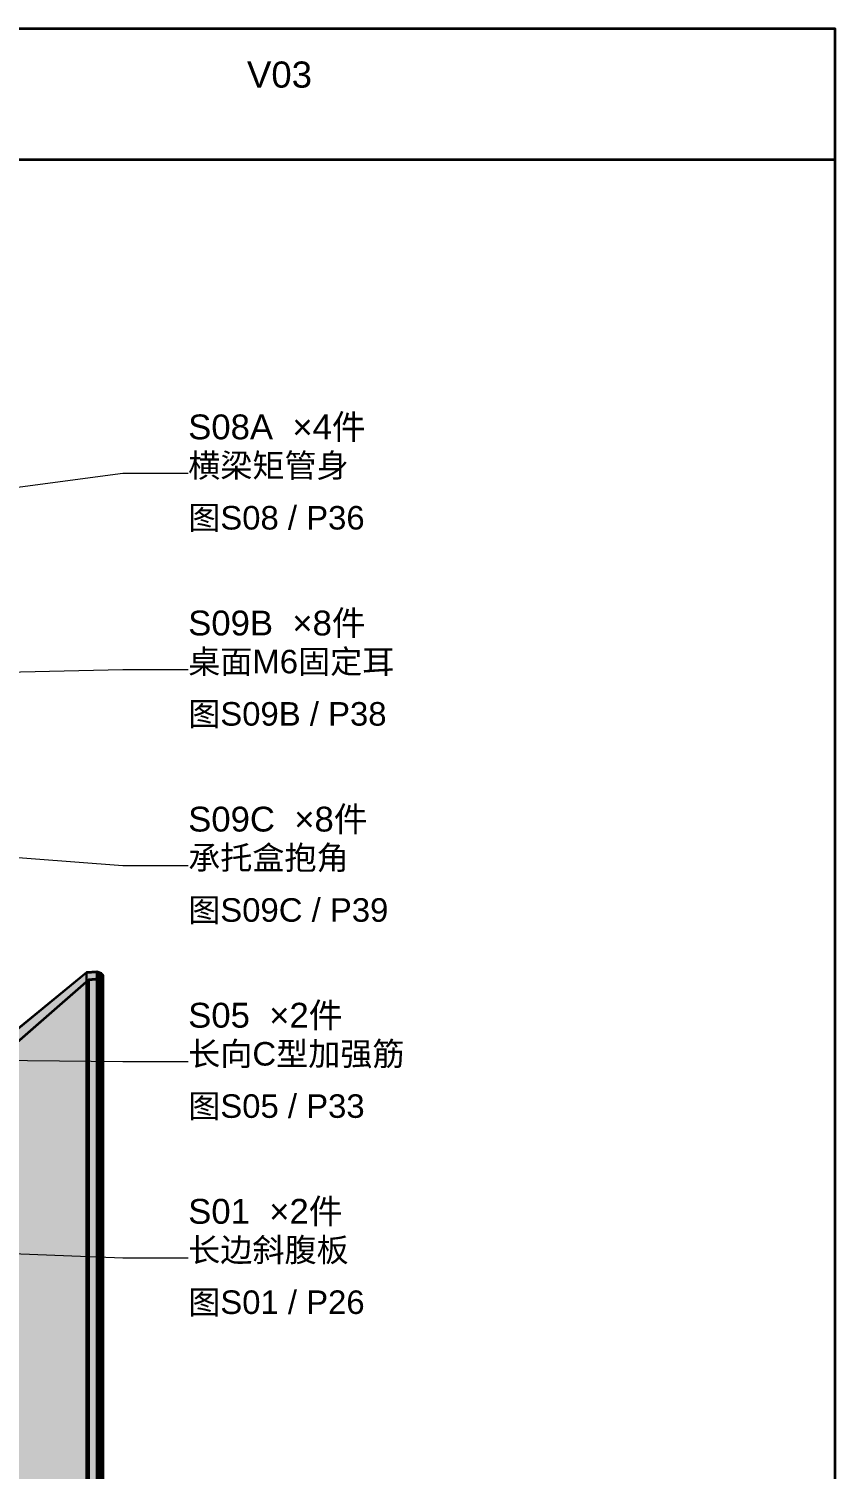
# Model space of a CAD drawing. Header units: millimetres. Extents: x 50 to 612415, y 2 to 4150.
# Drawn here: x 508656 to 509890, y 1947 to 4150 of the extents above; entities that cross this region are included whole.
import ezdxf

# ---------------------------------------------------------------- set-up
doc = ezdxf.new("R2010")
doc.units = ezdxf.units.MM
for name, color, linetype, lineweight in [('DIM', 7, 'Continuous', 13), ('FRAME', 7, 'Continuous', 35), ('HATCH', 8, 'Continuous', 9), ('NOTE', 7, 'Continuous', 18), ('OUTLINE', 7, 'Continuous', 25)]:
    doc.layers.add(name, color=color, linetype=linetype, lineweight=lineweight)
doc.styles.add('CN', font='Arial Unicode.ttf')

msp = doc.modelspace()

# ---------------------------------------------------------------- hatches: boundary and pattern name
at = {"layer": 'HATCH', "true_color": 0x5c7681}
for points in [[(508593.936, 1684.205), (508744.325, 1691.81), (508744.325, 2706.915), (508593.936, 2583.626)], [(508744.609, 1690.817), (508594.137, 1683.208), (508594.137, 2582.566), (508744.609, 2705.922)], [(508601.054, 1666.87), (508747.576, 1680.429), (508747.576, 2695.534), (508601.054, 2567.934)], [(508747.86, 1679.436), (508601.419, 1665.885), (508601.419, 2567.011), (508747.86, 2694.541)], [(508744.325, 1691.81), (508760.097, 1692.607), (508760.097, 2707.712), (508744.325, 2706.915)], [(508760.299, 1691.61), (508744.609, 1690.817), (508744.609, 2705.922), (508760.299, 2706.715)], [(508747.576, 1680.429), (508763.083, 1681.864), (508763.083, 2696.969), (508747.576, 2695.534)], [(508763.448, 1680.879), (508747.86, 1679.436), (508747.86, 2694.541), (508763.448, 2695.984)], [(508760.097, 1692.607), (508760.494, 1692.609), (508760.494, 2707.714), (508760.097, 2707.712)], [(508760.323, 1691.61), (508760.299, 1691.61), (508760.299, 2706.715), (508760.323, 2706.715)], [(508760.348, 1691.608), (508760.323, 1691.61), (508760.323, 2706.715), (508760.348, 2706.713)], [(508760.494, 1692.609), (508760.885, 1692.574), (508760.885, 2707.679), (508760.494, 2707.714)]]:
    msp.add_hatch(color=155, dxfattribs=at).paths.add_polyline_path(points)
at = {"layer": 'HATCH', "true_color": 0x5f7984}
for points in [[(508594.137, 2582.566), (508744.325, 2706.915), (508593.936, 2583.626)], [(508594.137, 2582.566), (508744.609, 2705.922), (508744.325, 2706.915)], [(508601.419, 2567.011), (508747.576, 2695.534), (508601.054, 2567.934)], [(508601.419, 2567.011), (508747.86, 2694.541), (508747.576, 2695.534)]]:
    msp.add_hatch(color=155, dxfattribs=at).paths.add_polyline_path(points)
at = {"layer": 'HATCH', "true_color": 0x617c87}
for points in [[(508761.595, 2707.504), (508760.097, 2707.712), (508744.325, 2706.915)], [(508761.595, 2707.504), (508744.325, 2706.915), (508744.609, 2705.922)], [(508761.595, 2707.504), (508744.609, 2705.922), (508760.299, 2706.715)], [(508763.083, 2696.969), (508747.576, 2695.534), (508747.86, 2694.541)], [(508763.107, 2696.973), (508763.083, 2696.969), (508747.86, 2694.541)], [(508763.107, 2696.973), (508747.86, 2694.541), (508764.77, 2696.393)], [(508747.86, 2694.541), (508764.503, 2696.246), (508764.77, 2696.393)], [(508747.86, 2694.541), (508764.186, 2696.126), (508764.503, 2696.246)], [(508747.86, 2694.541), (508763.83, 2696.038), (508764.186, 2696.126)], [(508747.86, 2694.541), (508763.448, 2695.984), (508763.83, 2696.038)], [(508761.595, 2707.504), (508760.494, 2707.714), (508760.097, 2707.712)], [(508761.595, 2707.504), (508760.299, 2706.715), (508760.323, 2706.715)], [(508761.595, 2707.504), (508760.323, 2706.715), (508760.348, 2706.713)], [(508761.595, 2707.504), (508760.348, 2706.713), (508760.371, 2706.708)], [(508761.595, 2707.504), (508760.371, 2706.708), (508760.392, 2706.702)], [(508761.595, 2707.504), (508760.392, 2706.702), (508764.536, 2705.148)], [(508761.595, 2707.504), (508760.885, 2707.679), (508760.494, 2707.714)], [(508761.595, 2707.504), (508761.257, 2707.608), (508760.885, 2707.679)], [(508768.524, 2704.397), (508765.739, 2705.95), (508761.595, 2707.504)], [(508761.595, 2707.504), (508764.536, 2705.148), (508765.792, 2704.573)], [(508761.595, 2707.504), (508765.792, 2704.573), (508766.799, 2703.886)], [(508768.524, 2704.397), (508761.595, 2707.504), (508766.799, 2703.886)], [(508763.129, 2696.978), (508763.107, 2696.973), (508764.77, 2696.393)], [(508767.877, 2698.465), (508763.149, 2696.986), (508763.129, 2696.978)], [(508763.129, 2696.978), (508764.77, 2696.393), (508767.877, 2698.465)], [(508767.877, 2698.465), (508763.166, 2696.995), (508763.149, 2696.986)], [(508767.877, 2698.465), (508766.274, 2699.067), (508763.166, 2696.995)], [(508768.524, 2704.397), (508767.284, 2705.242), (508765.739, 2705.95)], [(508767.877, 2698.465), (508767.157, 2699.795), (508766.274, 2699.067)], [(508768.524, 2704.397), (508766.799, 2703.886), (508767.519, 2703.114)], [(508767.877, 2698.465), (508767.739, 2700.595), (508767.157, 2699.795)], [(508768.524, 2704.397), (508767.519, 2703.114), (508767.924, 2702.287)], [(508767.877, 2698.465), (508767.998, 2701.437), (508767.739, 2700.595)], [(508767.877, 2698.465), (508769.41, 2703.447), (508768.524, 2704.397)], [(508767.877, 2698.465), (508768.524, 2704.397), (508767.998, 2701.437)], [(508767.877, 2698.465), (508769.908, 2702.429), (508769.41, 2703.447)], [(508767.877, 2698.465), (508770, 2701.382), (508769.908, 2702.429)], [(508767.877, 2698.465), (508769.681, 2700.346), (508770, 2701.382)], [(508767.877, 2698.465), (508768.965, 2699.361), (508769.681, 2700.346)], [(508768.524, 2704.397), (508767.924, 2702.287), (508767.998, 2701.437)]]:
    msp.add_hatch(color=145, dxfattribs=at).paths.add_polyline_path(points)
at = {"layer": 'HATCH', "true_color": 0x576f79}
for points in [[(508744.609, 1690.817), (508744.325, 1691.81), (508744.325, 2706.915), (508744.609, 2705.922)], [(508744.325, 1691.81), (508744.609, 1690.817), (508744.609, 2705.922), (508744.325, 2706.915)], [(508747.86, 1679.436), (508747.576, 1680.429), (508747.576, 2695.534), (508747.86, 2694.541)], [(508747.576, 1680.429), (508747.86, 1679.436), (508747.86, 2694.541), (508747.576, 2695.534)], [(508767.739, 1685.49), (508767.998, 1686.332), (508767.998, 2701.437), (508767.739, 2700.595)], [(508770, 1686.277), (508769.681, 1685.241), (508769.681, 2700.346), (508770, 2701.382)]]:
    msp.add_hatch(color=147, dxfattribs=at).paths.add_polyline_path(points)
at = {"layer": 'HATCH', "true_color": 0x566e78}
for points in [[(508747.86, 2694.541), (508763.448, 2695.984), (508763.448, 2695.984)], [(508761.595, 2707.504), (508760.299, 2706.715), (508760.299, 2706.715)], [(508760.299, 1691.61), (508760.299, 1691.61), (508760.299, 2706.715), (508760.299, 2706.715)], [(508761.595, 2707.504), (508761.595, 2707.504), (508761.257, 2707.608)], [(508761.595, 1692.399), (508761.595, 1692.399), (508761.595, 2707.504), (508761.595, 2707.504)], [(508766.274, 2699.067), (508763.166, 2696.995), (508763.166, 2696.995)], [(508763.166, 1681.89), (508763.166, 1681.89), (508763.166, 2696.995), (508763.166, 2696.995)], [(508763.448, 1680.879), (508763.448, 1680.879), (508763.448, 2695.984), (508763.448, 2695.984)], [(508767.877, 2698.465), (508767.877, 2698.465), (508768.965, 2699.361)], [(508767.877, 1683.36), (508767.877, 1683.36), (508767.877, 2698.465), (508767.877, 2698.465)]]:
    msp.add_hatch(color=147, dxfattribs=at).paths.add_polyline_path(points)
at = {"layer": 'HATCH', "true_color": 0x5c7580}
for points in [[(508760.371, 1691.603), (508760.348, 1691.608), (508760.348, 2706.713), (508760.371, 2706.708)], [(508760.885, 1692.574), (508761.257, 1692.503), (508761.257, 2707.608), (508760.885, 2707.679)], [(508763.107, 1681.868), (508763.129, 1681.873), (508763.129, 2696.978), (508763.107, 2696.973)], [(508764.186, 1681.021), (508763.83, 1680.933), (508763.83, 2696.038), (508764.186, 2696.126)]]:
    msp.add_hatch(color=147, dxfattribs=at).paths.add_polyline_path(points)
at = {"layer": 'HATCH', "true_color": 0x5b757f}
for points in [[(508760.392, 1691.597), (508760.371, 1691.603), (508760.371, 2706.708), (508760.392, 2706.702)], [(508761.257, 1692.503), (508761.595, 1692.399), (508761.595, 2707.504), (508761.257, 2707.608)]]:
    msp.add_hatch(color=147, dxfattribs=at).paths.add_polyline_path(points)
at = {"layer": 'HATCH', "true_color": 0x5b747f}
for points in [[(508764.536, 1690.043), (508760.392, 1691.597), (508760.392, 2706.702), (508764.536, 2705.148)], [(508761.595, 1692.399), (508765.739, 1690.845), (508765.739, 2705.95), (508761.595, 2707.504)], [(508763.129, 1681.873), (508763.149, 1681.881), (508763.149, 2696.986), (508763.129, 2696.978)], [(508764.503, 1681.141), (508764.186, 1681.021), (508764.186, 2696.126), (508764.503, 2696.246)]]:
    msp.add_hatch(color=147, dxfattribs=at).paths.add_polyline_path(points)
at = {"layer": 'HATCH', "true_color": 0x5c7680}
for points in [[(508763.083, 1681.864), (508763.107, 1681.868), (508763.107, 2696.973), (508763.083, 2696.969)], [(508763.83, 1680.933), (508763.448, 1680.879), (508763.448, 2695.984), (508763.83, 2696.038)]]:
    msp.add_hatch(color=147, dxfattribs=at).paths.add_polyline_path(points)
at = {"layer": 'HATCH', "true_color": 0x5a737e}
for points in [[(508763.149, 1681.881), (508763.166, 1681.89), (508763.166, 2696.995), (508763.149, 2696.986)], [(508764.77, 1681.289), (508764.503, 1681.141), (508764.503, 2696.246), (508764.77, 2696.393)]]:
    msp.add_hatch(color=147, dxfattribs=at).paths.add_polyline_path(points)
at = {"layer": 'HATCH', "true_color": 0x5a737d}
for points in [[(508763.166, 1681.89), (508766.274, 1683.962), (508766.274, 2699.067), (508763.166, 2696.995)], [(508767.877, 1683.36), (508764.77, 1681.289), (508764.77, 2696.393), (508767.877, 2698.465)], [(508766.799, 1688.781), (508765.792, 1689.468), (508765.792, 2704.573), (508766.799, 2703.886)], [(508767.284, 1690.137), (508768.524, 1689.292), (508768.524, 2704.397), (508767.284, 2705.242)]]:
    msp.add_hatch(color=147, dxfattribs=at).paths.add_polyline_path(points)
at = {"layer": 'HATCH', "true_color": 0x5b747e}
for points in [[(508765.792, 1689.468), (508764.536, 1690.043), (508764.536, 2705.148), (508765.792, 2704.573)], [(508765.739, 1690.845), (508767.284, 1690.137), (508767.284, 2705.242), (508765.739, 2705.95)]]:
    msp.add_hatch(color=147, dxfattribs=at).paths.add_polyline_path(points)
at = {"layer": 'HATCH', "true_color": 0x59727d}
for points in [[(508766.274, 1683.962), (508767.157, 1684.69), (508767.157, 2699.795), (508766.274, 2699.067)], [(508768.965, 1684.256), (508767.877, 1683.36), (508767.877, 2698.465), (508768.965, 2699.361)]]:
    msp.add_hatch(color=147, dxfattribs=at).paths.add_polyline_path(points)
at = {"layer": 'HATCH', "true_color": 0x59717c}
for points in [[(508767.519, 1688.009), (508766.799, 1688.781), (508766.799, 2703.886), (508767.519, 2703.114)], [(508768.524, 1689.292), (508769.41, 1688.342), (508769.41, 2703.447), (508768.524, 2704.397)]]:
    msp.add_hatch(color=147, dxfattribs=at).paths.add_polyline_path(points)
at = {"layer": 'HATCH', "true_color": 0x58717b}
for points in [[(508767.157, 1684.69), (508767.739, 1685.49), (508767.739, 2700.595), (508767.157, 2699.795)], [(508769.681, 1685.241), (508768.965, 1684.256), (508768.965, 2699.361), (508769.681, 2700.346)]]:
    msp.add_hatch(color=147, dxfattribs=at).paths.add_polyline_path(points)
at = {"layer": 'HATCH', "true_color": 0x58707a}
for points in [[(508767.924, 1687.182), (508767.519, 1688.009), (508767.519, 2703.114), (508767.924, 2702.287)], [(508769.41, 1688.342), (508769.908, 1687.324), (508769.908, 2702.429), (508769.41, 2703.447)]]:
    msp.add_hatch(color=147, dxfattribs=at).paths.add_polyline_path(points)
at = {"layer": 'HATCH', "true_color": 0x566e79}
for points in [[(508767.998, 1686.332), (508767.924, 1687.182), (508767.924, 2702.287), (508767.998, 2701.437)], [(508769.908, 1687.324), (508770, 1686.277), (508770, 2701.382), (508769.908, 2702.429)]]:
    msp.add_hatch(color=147, dxfattribs=at).paths.add_polyline_path(points)

# ---------------------------------------------------------------- linework, layer by layer
at = {"layer": 'DIM'}
for points in [[(506303.463, 3137.708), (508800, 3470), (508900, 3470)], [(506224.149, 3111.023), (508800, 3170), (508900, 3170)], [(506233.856, 3065.741), (508800, 2870), (508900, 2870)], [(506711.789, 2592.006), (508800, 2570), (508900, 2570)], [(506419.981, 2363.261), (508800, 2270), (508900, 2270)]]:
    msp.add_lwpolyline(points, dxfattribs=at)
at = {"layer": 'FRAME'}
msp.add_line((504050, 3950), (509890, 3950), dxfattribs=at)
msp.add_lwpolyline([(504050, 50), (509890, 50), (509890, 4150), (504050, 4150)], close=True, dxfattribs=at)
at = {"layer": 'OUTLINE', "color": 139, "true_color": 0x42544a}
for p, q in [((508744.325, 2706.915), (508593.936, 2583.626)), ((508744.325, 2706.915), (508593.936, 2583.626)), ((508594.137, 2582.566), (508744.609, 2705.922)), ((508594.137, 2582.566), (508744.609, 2705.922)), ((508747.576, 2695.534), (508601.054, 2567.934)), ((508747.576, 2695.534), (508601.054, 2567.934)), ((508601.419, 2567.011), (508747.86, 2694.541)), ((508601.419, 2567.011), (508747.86, 2694.541)), ((508760.097, 2707.712), (508744.325, 2706.915)), ((508760.097, 2707.712), (508744.325, 2706.915)), ((508744.325, 1691.81), (508744.325, 2706.915)), ((508744.325, 2706.915), (508744.325, 1691.81)), ((508744.325, 1691.81), (508744.325, 2706.915)), ((508744.325, 2706.915), (508744.609, 2705.922)), ((508744.609, 2705.922), (508744.325, 2706.915)), ((508744.325, 2706.915), (508744.325, 1691.81)), ((508744.609, 2705.922), (508744.325, 2706.915)), ((508744.325, 2706.915), (508744.609, 2705.922)), ((508744.609, 2705.922), (508760.299, 2706.715)), ((508744.609, 2705.922), (508760.299, 2706.715)), ((508744.609, 2705.922), (508744.609, 1690.817)), ((508744.609, 2705.922), (508744.609, 1690.817)), ((508744.609, 1690.817), (508744.609, 2705.922)), ((508744.609, 1690.817), (508744.609, 2705.922)), ((508763.083, 2696.969), (508747.576, 2695.534)), ((508763.083, 2696.969), (508747.576, 2695.534)), ((508747.576, 1680.429), (508747.576, 2695.534)), ((508747.576, 2695.534), (508747.576, 1680.429)), ((508747.576, 1680.429), (508747.576, 2695.534)), ((508747.576, 2695.534), (508747.86, 2694.541)), ((508747.86, 2694.541), (508747.576, 2695.534)), ((508747.576, 2695.534), (508747.576, 1680.429)), ((508747.86, 2694.541), (508747.576, 2695.534)), ((508747.576, 2695.534), (508747.86, 2694.541)), ((508747.86, 2694.541), (508763.448, 2695.984)), ((508747.86, 2694.541), (508763.448, 2695.984)), ((508747.86, 2694.541), (508763.448, 2695.984)), ((508763.448, 2695.984), (508747.86, 2694.541)), ((508747.86, 2694.541), (508747.86, 1679.436)), ((508747.86, 1679.436), (508747.86, 2694.541)), ((508747.86, 2694.541), (508747.86, 1679.436)), ((508747.86, 1679.436), (508747.86, 2694.541)), ((508760.494, 2707.714), (508760.097, 2707.712)), ((508760.494, 2707.714), (508760.097, 2707.712)), ((508760.097, 2707.712), (508760.097, 1692.607)), ((508760.097, 1692.607), (508760.097, 2707.712)), ((508761.595, 2707.504), (508760.299, 2706.715)), ((508761.595, 2707.504), (508760.299, 2706.715)), ((508760.299, 2706.715), (508761.595, 2707.504)), ((508760.299, 2706.715), (508761.595, 2707.504)), ((508760.299, 1691.61), (508760.299, 2706.715)), ((508760.299, 2706.715), (508760.323, 2706.715)), ((508760.299, 1691.61), (508760.299, 2706.715)), ((508760.299, 2706.715), (508760.299, 2706.715)), ((508760.299, 2706.715), (508760.299, 1691.61)), ((508760.299, 2706.715), (508760.299, 1691.61)), ((508760.299, 2706.715), (508760.323, 2706.715)), ((508760.299, 2706.715), (508760.299, 2706.715)), ((508760.323, 2706.715), (508760.323, 1691.61)), ((508760.323, 1691.61), (508760.323, 2706.715)), ((508760.323, 2706.715), (508760.348, 2706.713)), ((508760.323, 2706.715), (508760.348, 2706.713)), ((508760.348, 2706.713), (508760.348, 1691.608)), ((508760.348, 1691.608), (508760.348, 2706.713)), ((508760.348, 2706.713), (508760.371, 2706.708)), ((508760.348, 2706.713), (508760.371, 2706.708)), ((508760.371, 2706.708), (508760.371, 1691.603)), ((508760.371, 1691.603), (508760.371, 2706.708)), ((508760.371, 2706.708), (508760.392, 2706.702)), ((508760.371, 2706.708), (508760.392, 2706.702)), ((508760.392, 2706.702), (508760.392, 1691.597)), ((508760.392, 1691.597), (508760.392, 2706.702)), ((508760.392, 2706.702), (508764.536, 2705.148)), ((508760.392, 2706.702), (508764.536, 2705.148)), ((508760.494, 1692.609), (508760.494, 2707.714)), ((508760.885, 2707.679), (508760.494, 2707.714)), ((508760.494, 2707.714), (508760.494, 1692.609)), ((508760.885, 2707.679), (508760.494, 2707.714)), ((508760.885, 1692.574), (508760.885, 2707.679)), ((508761.257, 2707.608), (508760.885, 2707.679)), ((508760.885, 2707.679), (508760.885, 1692.574)), ((508761.257, 2707.608), (508760.885, 2707.679)), ((508761.257, 1692.503), (508761.257, 2707.608)), ((508761.595, 2707.504), (508761.257, 2707.608)), ((508761.257, 2707.608), (508761.257, 1692.503)), ((508761.595, 2707.504), (508761.257, 2707.608)), ((508761.595, 2707.504), (508761.257, 2707.608)), ((508761.257, 2707.608), (508761.595, 2707.504)), ((508761.595, 1692.399), (508761.595, 2707.504)), ((508761.595, 1692.399), (508761.595, 2707.504)), ((508761.595, 2707.504), (508761.595, 2707.504)), ((508761.595, 2707.504), (508761.595, 1692.399)), ((508765.739, 2705.95), (508761.595, 2707.504)), ((508761.595, 2707.504), (508761.595, 1692.399)), ((508761.595, 2707.504), (508761.595, 2707.504)), ((508765.739, 2705.95), (508761.595, 2707.504)), ((508763.107, 2696.973), (508763.083, 2696.969)), ((508763.107, 2696.973), (508763.083, 2696.969)), ((508763.083, 2696.969), (508763.083, 1681.864)), ((508763.083, 1681.864), (508763.083, 2696.969)), ((508763.129, 2696.978), (508763.107, 2696.973)), ((508763.129, 2696.978), (508763.107, 2696.973)), ((508763.107, 2696.973), (508763.107, 1681.868)), ((508763.107, 1681.868), (508763.107, 2696.973)), ((508763.149, 2696.986), (508763.129, 2696.978)), ((508763.149, 2696.986), (508763.129, 2696.978)), ((508763.129, 2696.978), (508763.129, 1681.873)), ((508763.129, 1681.873), (508763.129, 2696.978)), ((508763.166, 2696.995), (508763.149, 2696.986)), ((508763.166, 2696.995), (508763.149, 2696.986)), ((508763.149, 2696.986), (508763.149, 1681.881)), ((508763.149, 1681.881), (508763.149, 2696.986)), ((508766.274, 2699.067), (508763.166, 2696.995)), ((508766.274, 2699.067), (508763.166, 2696.995)), ((508766.274, 2699.067), (508763.166, 2696.995)), ((508763.166, 2696.995), (508766.274, 2699.067)), ((508763.166, 2696.995), (508763.166, 1681.89)), ((508763.166, 1681.89), (508763.166, 2696.995)), ((508763.166, 2696.995), (508763.166, 2696.995)), ((508763.166, 2696.995), (508763.166, 1681.89)), ((508763.166, 1681.89), (508763.166, 2696.995)), ((508763.166, 2696.995), (508763.166, 2696.995)), ((508763.448, 2695.984), (508763.83, 2696.038)), ((508763.448, 2695.984), (508763.83, 2696.038)), ((508763.448, 1680.879), (508763.448, 2695.984)), ((508763.448, 1680.879), (508763.448, 2695.984)), ((508763.448, 2695.984), (508763.448, 2695.984)), ((508763.448, 2695.984), (508763.448, 1680.879)), ((508763.448, 2695.984), (508763.448, 1680.879)), ((508763.448, 2695.984), (508763.448, 2695.984)), ((508763.83, 2696.038), (508764.186, 2696.126)), ((508763.83, 2696.038), (508764.186, 2696.126)), ((508763.83, 1680.933), (508763.83, 2696.038)), ((508763.83, 2696.038), (508763.83, 1680.933)), ((508764.186, 2696.126), (508764.503, 2696.246)), ((508764.186, 2696.126), (508764.503, 2696.246)), ((508764.186, 1681.021), (508764.186, 2696.126)), ((508764.186, 2696.126), (508764.186, 1681.021)), ((508764.503, 2696.246), (508764.77, 2696.393)), ((508764.503, 2696.246), (508764.77, 2696.393)), ((508764.503, 1681.141), (508764.503, 2696.246)), ((508764.503, 2696.246), (508764.503, 1681.141)), ((508764.536, 2705.148), (508764.536, 1690.043)), ((508764.536, 1690.043), (508764.536, 2705.148)), ((508764.536, 2705.148), (508765.792, 2704.573)), ((508764.536, 2705.148), (508765.792, 2704.573)), ((508764.77, 2696.393), (508767.877, 2698.465)), ((508764.77, 2696.393), (508767.877, 2698.465)), ((508764.77, 1681.289), (508764.77, 2696.393)), ((508764.77, 2696.393), (508764.77, 1681.289)), ((508765.739, 1690.845), (508765.739, 2705.95)), ((508767.284, 2705.242), (508765.739, 2705.95)), ((508765.739, 2705.95), (508765.739, 1690.845)), ((508767.284, 2705.242), (508765.739, 2705.95)), ((508765.792, 2704.573), (508765.792, 1689.468)), ((508765.792, 1689.468), (508765.792, 2704.573)), ((508765.792, 2704.573), (508766.799, 2703.886)), ((508765.792, 2704.573), (508766.799, 2703.886)), ((508767.157, 2699.795), (508766.274, 2699.067)), ((508767.157, 2699.795), (508766.274, 2699.067)), ((508766.274, 2699.067), (508766.274, 1683.962)), ((508766.274, 1683.962), (508766.274, 2699.067)), ((508766.799, 2703.886), (508766.799, 1688.781)), ((508766.799, 1688.781), (508766.799, 2703.886)), ((508766.799, 2703.886), (508767.519, 2703.114)), ((508766.799, 2703.886), (508767.519, 2703.114)), ((508767.739, 2700.595), (508767.157, 2699.795)), ((508767.739, 2700.595), (508767.157, 2699.795)), ((508767.157, 2699.795), (508767.157, 1684.69)), ((508767.157, 1684.69), (508767.157, 2699.795)), ((508767.284, 1690.137), (508767.284, 2705.242)), ((508768.524, 2704.397), (508767.284, 2705.242)), ((508767.284, 2705.242), (508767.284, 1690.137)), ((508768.524, 2704.397), (508767.284, 2705.242)), ((508767.519, 2703.114), (508767.519, 1688.009)), ((508767.519, 1688.009), (508767.519, 2703.114)), ((508767.519, 2703.114), (508767.924, 2702.287)), ((508767.519, 2703.114), (508767.924, 2702.287)), ((508767.998, 2701.437), (508767.739, 2700.595)), ((508767.998, 2701.437), (508767.739, 2700.595)), ((508767.739, 2700.595), (508767.739, 1685.49)), ((508767.739, 1685.49), (508767.739, 2700.595)), ((508767.877, 2698.465), (508768.965, 2699.361)), ((508767.877, 2698.465), (508768.965, 2699.361)), ((508767.877, 2698.465), (508768.965, 2699.361)), ((508768.965, 2699.361), (508767.877, 2698.465)), ((508767.877, 1683.36), (508767.877, 2698.465)), ((508767.877, 1683.36), (508767.877, 2698.465)), ((508767.877, 2698.465), (508767.877, 2698.465)), ((508767.877, 2698.465), (508767.877, 1683.36)), ((508767.877, 2698.465), (508767.877, 1683.36)), ((508767.877, 2698.465), (508767.877, 2698.465)), ((508767.924, 2702.287), (508767.924, 1687.182)), ((508767.924, 1687.182), (508767.924, 2702.287)), ((508767.924, 2702.287), (508767.998, 2701.437)), ((508767.924, 2702.287), (508767.998, 2701.437)), ((508767.998, 2701.437), (508767.998, 1686.332)), ((508767.998, 1686.332), (508767.998, 2701.437)), ((508768.524, 1689.292), (508768.524, 2704.397)), ((508769.41, 2703.447), (508768.524, 2704.397)), ((508768.524, 2704.397), (508768.524, 1689.292)), ((508769.41, 2703.447), (508768.524, 2704.397)), ((508768.965, 2699.361), (508769.681, 2700.346)), ((508768.965, 2699.361), (508769.681, 2700.346)), ((508768.965, 1684.256), (508768.965, 2699.361)), ((508768.965, 2699.361), (508768.965, 1684.256)), ((508769.41, 1688.342), (508769.41, 2703.447)), ((508769.908, 2702.429), (508769.41, 2703.447)), ((508769.41, 2703.447), (508769.41, 1688.342)), ((508769.908, 2702.429), (508769.41, 2703.447)), ((508769.681, 2700.346), (508770, 2701.382)), ((508769.681, 2700.346), (508770, 2701.382)), ((508769.681, 1685.241), (508769.681, 2700.346)), ((508769.681, 2700.346), (508769.681, 1685.241)), ((508769.908, 1687.324), (508769.908, 2702.429)), ((508770, 2701.382), (508769.908, 2702.429)), ((508769.908, 2702.429), (508769.908, 1687.324)), ((508770, 2701.382), (508769.908, 2702.429)), ((508770, 1686.277), (508770, 2701.382)), ((508770, 2701.382), (508770, 1686.277))]:
    msp.add_line(p, q, dxfattribs=at)

# ---------------------------------------------------------------- texts
at = {"layer": 'NOTE', "width": 900, "attachment_point": 1, "style": 'CN'}
for s, insert, char_height in [('V03', (508990, 4100), 40), ('S08A  ×4件', (508900, 3560), 38), ('横梁矩管身', (508900, 3500), 36), ('图S08 / P36', (508900, 3420), 36), ('S09B  ×8件', (508900, 3260), 38), ('桌面M6固定耳', (508900, 3200), 36), ('图S09B / P38', (508900, 3120), 36), ('S09C  ×8件', (508900, 2960), 38), ('承托盒抱角', (508900, 2900), 36), ('图S09C / P39', (508900, 2820), 36), ('S05  ×2件', (508900, 2660), 38), ('长向C型加强筋', (508900, 2600), 36), ('图S05 / P33', (508900, 2520), 36), ('S01  ×2件', (508900, 2360), 38), ('长边斜腹板', (508900, 2300), 36), ('图S01 / P26', (508900, 2220), 36)]:
    msp.add_mtext(s, dxfattribs=dict(at, insert=insert, char_height=char_height))

doc.saveas('drawing.dxf')
